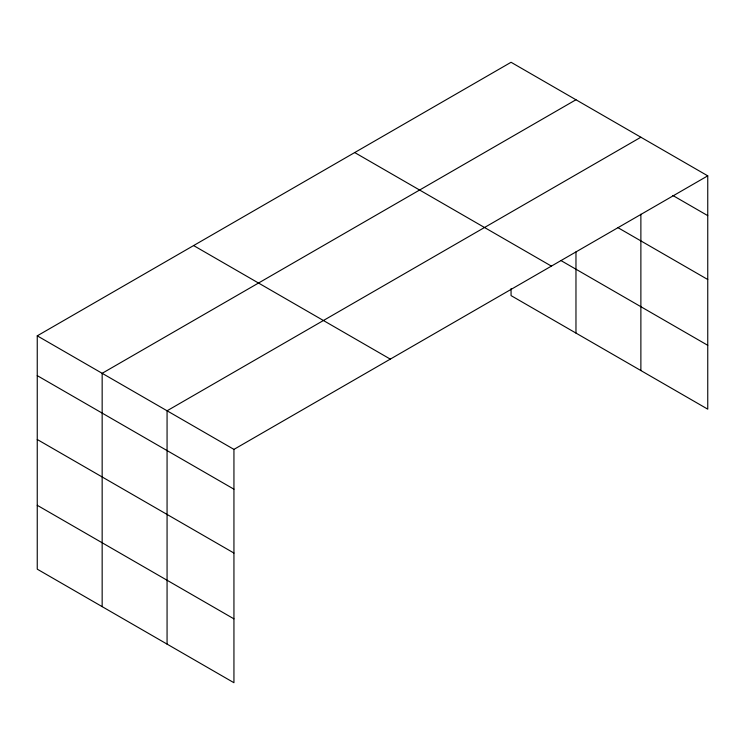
<?xml version="1.0" encoding="UTF-8"?>
<svg xmlns="http://www.w3.org/2000/svg" width="745" height="745" viewBox="0 0 745 745"><rect width="100%" height="100%" fill="white"/><g stroke="black" fill="none" stroke-linecap="round" stroke-linejoin="round"><path stroke-width="1.12" d="M640.877 214.188L640.877 370.554M37.25 335.837L233.939 449.393L233.939 682.718L37.25 569.161L37.25 335.837L511.061 62.282L707.75 175.839L707.75 409.163L511.061 295.607L511.061 288.641M575.969 99.756L102.158 373.31L102.158 606.635M640.877 137.229L167.066 410.784L167.066 644.108M233.939 449.393L707.75 175.839M672.819 195.469L707.75 215.64M617.903 227.635L707.75 279.505M560.985 260.573L707.75 345.308M354.704 152.557L551.393 266.114M193.607 245.561L390.296 359.118M37.25 375.629L233.939 489.186M37.25 439.494L233.939 553.051M37.25 505.296L233.939 618.853M575.969 251.903L575.969 333.08"/></g></svg>
